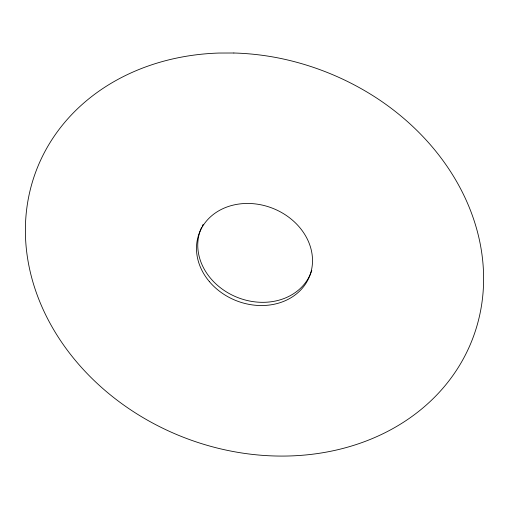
<?xml version="1.0" encoding="UTF-8"?>
<svg xmlns="http://www.w3.org/2000/svg" width="509" height="509" viewBox="0 0 509 509"><rect width="100%" height="100%" fill="white"/><g stroke="black" fill="none" stroke-linecap="round" stroke-linejoin="round"><path stroke-width="0.76" d="M311.788 270.368A59.209 49.659 21.5 0 1 237.76 297.561A59.209 49.659 21.5 0 1 201.634 227.351M202.2 226.181A59.209 49.659 21.5 0 1 203.116 224.45M233.86 53.006L218.978 53.044A233.828 196.105 21.5 0 0 47.133 317.769A233.828 196.105 21.5 0 0 406.074 420.549A233.828 196.105 21.5 0 0 377.035 98.307C347.227 78.8 313.697 65.082 278.773 58.051A233.828 196.105 21.5 0 0 233.86 53.006M209.358 281.579A59.209 49.659 21.5 0 0 308.632 278.429A59.209 49.659 21.5 0 0 245.503 203.485A59.209 49.659 21.5 0 0 209.358 281.579"/></g></svg>
